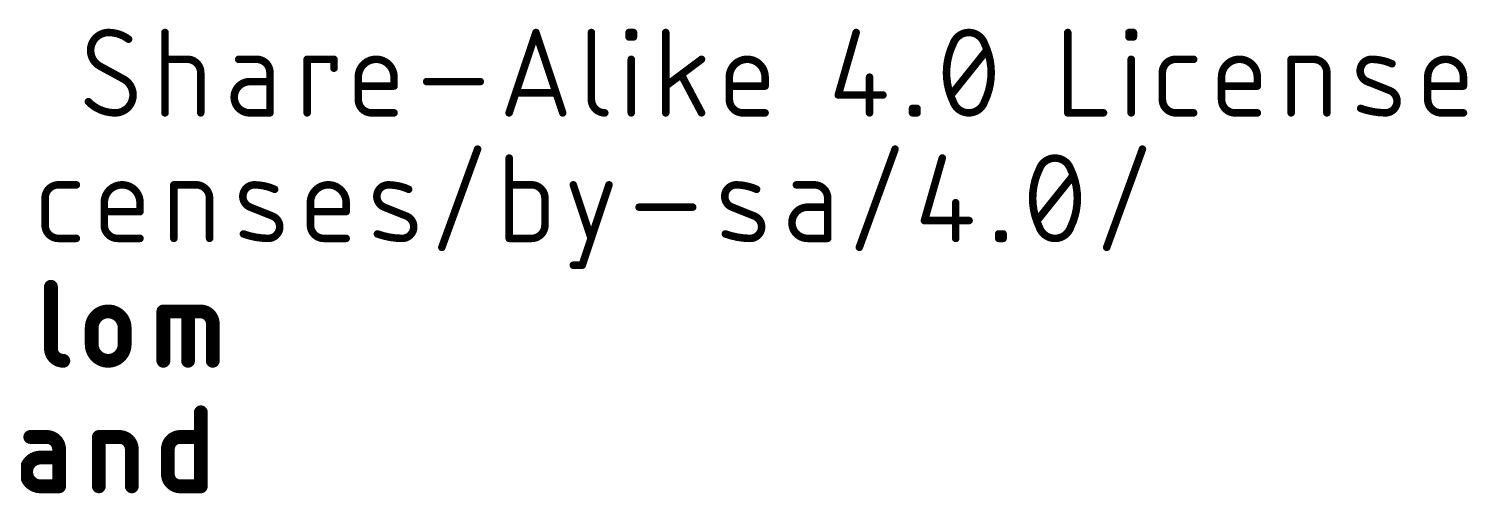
# Model space of a CAD drawing. Extents: x -31.8 to 54.9, y -28.5 to 33.1.
# Drawn here: x 25.78 to 54.87, y -27.94 to -18.54 of the extents above; entities that cross this region are included whole.
import ezdxf

# ---------------------------------------------------------------- set-up
doc = ezdxf.new("R2010")
doc.units = 0
doc.layers.add('51', color=53, linetype='CONTINUOUS')

msp = doc.modelspace()

# ---------------------------------------------------------------- linework, layer by layer
at = {"layer": '51'}
for points, const_width in [([(27.3926, -18.6182, 0.4142), (27.0313, -18.9794)], 0.1524), ([(27.799, -18.7537, 0.1623), (27.3926, -18.6182)], 0.1524), ([(27.3926, -18.5801, 1), (27.3926, -18.6563)], 0.0762), ([(27.3926, -18.6563, 1), (27.3926, -18.5801)], 0.0762), ([(28.5735, -18.6182, 1), (28.4973, -18.6182)], 0.0762), ([(36.0711, -18.6062, 1), (35.9988, -18.6302)], 0.0762), ([(36.0711, -18.6302, 1), (35.9988, -18.6062)], 0.0762), ([(37.1944, -18.6182, 1), (37.1182, -18.6182)], 0.0762), ([(37.9557, -18.6182, 1), (37.8795, -18.6182)], 0.0762), ([(37.9176, -18.5801, 1), (37.9176, -18.6563)], 0.0762), ([(38.046, -18.6182, 1), (37.9698, -18.6182)], 0.0762), ([(38.0079, -18.6563, 1), (38.0079, -18.5801)], 0.0762), ([(38.6986, -18.6182, 1), (38.6224, -18.6182)], 0.0762), ([(42.5463, -18.6287, 1), (42.4731, -18.6077)], 0.0762), ([(44.7884, -18.6182, 0.3205), (44.4723, -18.844)], 0.1524), ([(45.1045, -18.844, 0.3205), (44.7884, -18.6182)], 0.1524), ([(44.7884, -18.5801, 1), (44.7884, -18.6563)], 0.0762), ([(44.7884, -18.6563, 1), (44.7884, -18.5801)], 0.0762), ([(46.8268, -18.6182, 1), (46.7506, -18.6182)], 0.0762), ([(48.0639, -18.6182, 1), (47.9877, -18.6182)], 0.0762), ([(48.0258, -18.5801, 1), (48.0258, -18.6563)], 0.0762), ([(48.1542, -18.6182, 1), (48.078, -18.6182)], 0.0762), ([(48.1161, -18.6563, 1), (48.1161, -18.5801)], 0.0762), ([(27.0313, -18.9794, 0.2656), (27.212, -19.2955)], 0.1524), ([(27.0694, -18.9794, 1), (26.9932, -18.9794)], 0.0762), ([(27.7761, -18.7841, 1), (27.8218, -18.7232)], 0.0762), ([(37.9176, -18.6704, 1), (37.9176, -18.7466)], 0.0762), ([(37.8795, -18.7085, 1), (37.9557, -18.7085)], 0.0762), ([(37.9698, -18.7085, 1), (38.046, -18.7085)], 0.0762), ([(38.0079, -18.7466, 1), (38.0079, -18.6704)], 0.0762), ([(44.4723, -18.844, 0.1139), (44.3368, -19.431)], 0.1524), ([(44.4363, -18.8316, 1), (44.5083, -18.8563)], 0.0762), ([(44.5066, -18.8607, 1), (44.4381, -18.8273)], 0.0762), ([(45.1387, -18.8273, 1), (45.0702, -18.8607)], 0.0762), ([(45.2399, -19.431, 0.1139), (45.1045, -18.844)], 0.1524), ([(45.0684, -18.8563, 1), (45.1405, -18.8316)], 0.0762), ([(45.1794, -19.0032, 1), (45.1199, -18.9556)], 0.0762), ([(48.0258, -18.6704, 1), (48.0258, -18.7466)], 0.0762), ([(47.9877, -18.7085, 1), (48.0639, -18.7085)], 0.0762), ([(48.078, -18.7085, 1), (48.1542, -18.7085)], 0.0762), ([(48.1161, -18.7466, 1), (48.1161, -18.6704)], 0.0762), ([(26.9932, -18.9794, 1), (27.0694, -18.9794)], 0.0762), ([(28.5354, -19.122, 1), (28.5354, -19.1982)], 0.0762), ([(29.2579, -19.431, 0.4142), (28.987, -19.1601)], 0.1524), ([(28.987, -19.122, 1), (28.987, -19.1982)], 0.0762), ([(28.987, -19.1982, 1), (28.987, -19.122)], 0.0762), ([(30.0252, -19.122, 1), (30.0252, -19.1982)], 0.0762), ([(30.6574, -19.431, 0.4142), (30.3864, -19.1601)], 0.1524), ([(30.3864, -19.122, 1), (30.3864, -19.1982)], 0.0762), ([(30.3864, -19.1982, 1), (30.3864, -19.122)], 0.0762), ([(31.4477, -19.1601, 1), (31.3715, -19.1601)], 0.0762), ([(31.4096, -19.122, 1), (31.4096, -19.1982)], 0.0762), ([(31.9896, -19.1601, 1), (31.9134, -19.1601)], 0.0762), ([(31.9515, -19.1982, 1), (31.9515, -19.122)], 0.0762), ([(33.1657, -19.5213, 1), (32.4432, -19.5213)], 0.1524), ([(38.0009, -19.1601, 1), (37.9247, -19.1601)], 0.0762), ([(39.4058, -19.1905, 1), (39.3601, -19.1296)], 0.0762), ([(40.6687, -19.5213, 1), (39.9462, -19.5213)], 0.1524), ([(48.109, -19.1601, 1), (48.0328, -19.1601)], 0.0762), ([(48.9724, -19.1601, 0.4142), (48.7014, -19.431)], 0.1524), ([(48.9724, -19.122, 1), (48.9724, -19.1982)], 0.0762), ([(48.9724, -19.1982, 1), (48.9724, -19.122)], 0.0762), ([(49.3336, -19.1982, 1), (49.3336, -19.122)], 0.0762), ([(50.6206, -19.5213, 1), (49.8981, -19.5213)], 0.1524), ([(51.343, -19.1601, 1), (51.2668, -19.1601)], 0.0762), ([(51.3049, -19.122, 1), (51.3049, -19.1982)], 0.0762), ([(52.0274, -19.431, 0.4142), (51.7564, -19.1601)], 0.1524), ([(51.7564, -19.122, 1), (51.7564, -19.1982)], 0.0762), ([(51.7564, -19.1982, 1), (51.7564, -19.122)], 0.0762), ([(52.9375, -19.1601, 0.8318), (52.8472, -19.6116)], 0.1524), ([(52.938, -19.122, 1), (52.9369, -19.1982)], 0.0762), ([(53.3439, -19.2504, 0.1026), (52.9375, -19.1601)], 0.1524), ([(52.9369, -19.1982, 1), (52.938, -19.122)], 0.0762), ([(53.3282, -19.2851, 1), (53.3595, -19.2156)], 0.0762), ([(54.7889, -19.5213, 1), (54.0664, -19.5213)], 0.1524), ([(27.2302, -19.2621, 1), (27.1937, -19.329)], 0.0762), ([(27.1926, -19.3284, 1), (27.2313, -19.2627)], 0.0762), ([(29.296, -19.431, 1), (29.2198, -19.431)], 0.0762), ([(29.2198, -19.431, 1), (29.296, -19.431)], 0.0762), ([(30.6955, -19.431, 1), (30.6193, -19.431)], 0.0762), ([(30.6193, -19.431, 1), (30.6955, -19.431)], 0.0762), ([(31.9134, -19.3407, 1), (31.9896, -19.3407)], 0.0762), ([(32.4813, -19.5213, 1), (32.4051, -19.5213)], 0.0762), ([(32.4051, -19.5213, 1), (32.4813, -19.5213)], 0.0762), ([(33.2038, -19.5213, 1), (33.1276, -19.5213)], 0.0762), ([(33.1276, -19.5213, 1), (33.2038, -19.5213)], 0.0762), ([(39.0102, -19.4583, 1), (38.9429, -19.494)], 0.0762), ([(39.9843, -19.5213, 1), (39.9081, -19.5213)], 0.0762), ([(39.9081, -19.5213, 1), (39.9843, -19.5213)], 0.0762), ([(40.7068, -19.5213, 1), (40.6306, -19.5213)], 0.0762), ([(40.6306, -19.5213, 1), (40.7068, -19.5213)], 0.0762), ([(42.8187, -19.5213, 1), (42.7425, -19.5213)], 0.0762), ([(44.3368, -19.431, 0.1139), (44.4723, -20.018)], 0.1524), ([(44.3749, -19.431, 1), (44.2987, -19.431)], 0.0762), ([(44.2987, -19.431, 1), (44.3749, -19.431)], 0.0762), ([(45.1045, -20.018, 0.1139), (45.2399, -19.431)], 0.1524), ([(45.278, -19.431, 1), (45.2018, -19.431)], 0.0762), ([(45.2018, -19.431, 1), (45.278, -19.431)], 0.0762), ([(48.7395, -19.431, 1), (48.6633, -19.431)], 0.0762), ([(48.6633, -19.431, 1), (48.7395, -19.431)], 0.0762), ([(49.9362, -19.5213, 1), (49.86, -19.5213)], 0.0762), ([(49.86, -19.5213, 1), (49.9362, -19.5213)], 0.0762), ([(50.6587, -19.5213, 1), (50.5825, -19.5213)], 0.0762), ([(50.5825, -19.5213, 1), (50.6587, -19.5213)], 0.0762), ([(52.0655, -19.431, 1), (51.9893, -19.431)], 0.0762), ([(51.9893, -19.431, 1), (52.0655, -19.431)], 0.0762), ([(54.1045, -19.5213, 1), (54.0283, -19.5213)], 0.0762), ([(54.0283, -19.5213, 1), (54.1045, -19.5213)], 0.0762), ([(54.827, -19.5213, 1), (54.7508, -19.5213)], 0.0762), ([(54.7508, -19.5213, 1), (54.827, -19.5213)], 0.0762), ([(27.728, -19.5336, 1), (27.6893, -19.5993)], 0.0762), ([(27.8893, -19.8826, 0.2656), (27.7087, -19.5665)], 0.1524), ([(27.6904, -19.5999, 1), (27.7269, -19.533)], 0.0762), ([(30.251, -19.6116, 1), (30.251, -20.2438)], 0.1524), ([(30.251, -19.5735, 1), (30.251, -19.6497)], 0.0762), ([(30.251, -19.6497, 1), (30.251, -19.5735)], 0.0762), ([(30.6574, -19.6497, 1), (30.6574, -19.5735)], 0.0762), ([(32.4432, -19.6638, 1), (32.4432, -19.74)], 0.0762), ([(33.1276, -19.7019, 1), (33.2038, -19.7019)], 0.0762), ([(33.1657, -19.74, 1), (33.1657, -19.6638)], 0.0762), ([(33.8257, -19.5735, 1), (33.8257, -19.6497)], 0.0762), ([(34.9094, -19.6497, 1), (34.9094, -19.5735)], 0.0762), ([(35.6285, -19.7993, 1), (35.6285, -19.8755)], 0.0762), ([(36.4413, -19.8755, 1), (36.4413, -19.7993)], 0.0762), ([(38.6376, -19.6715, 1), (38.6833, -19.7324)], 0.0762), ([(39.9462, -19.6638, 1), (39.9462, -19.74)], 0.0762), ([(40.6306, -19.7019, 1), (40.7068, -19.7019)], 0.0762), ([(40.6687, -19.74, 1), (40.6687, -19.6638)], 0.0762), ([(49.8981, -19.6638, 1), (49.8981, -19.74)], 0.0762), ([(50.5825, -19.7019, 1), (50.6587, -19.7019)], 0.0762), ([(50.6206, -19.74, 1), (50.6206, -19.6638)], 0.0762), ([(52.8613, -19.5763, 1), (52.833, -19.647)], 0.0762), ([(52.833, -19.647, 1), (52.8613, -19.5762)], 0.0762), ([(53.2084, -20.2438, 0.8318), (53.2987, -19.7922)], 0.1524), ([(53.3129, -19.7569, 1), (53.2846, -19.8276)], 0.0762), ([(53.2846, -19.8276, 1), (53.3129, -19.7569)], 0.0762), ([(54.0664, -19.6638, 1), (54.0664, -19.74)], 0.0762), ([(54.7508, -19.7019, 1), (54.827, -19.7019)], 0.0762), ([(54.7889, -19.74, 1), (54.7889, -19.6638)], 0.0762), ([(27.0132, -19.9912, 1), (26.9591, -20.0449)], 0.0762), ([(26.9862, -20.018, 0.2), (27.5281, -20.2438)], 0.1524), ([(27.5281, -20.2438, 0.4142), (27.8893, -19.8826)], 0.1524), ([(27.9274, -19.8826, 1), (27.8512, -19.8826)], 0.0762), ([(27.8512, -19.8826, 1), (27.9274, -19.8826)], 0.0762), ([(32.4432, -19.9729, 0.4142), (32.7141, -20.2438)], 0.1524), ([(32.4813, -19.9729, 1), (32.4051, -19.9729)], 0.0762), ([(32.4051, -19.9729, 1), (32.4813, -19.9729)], 0.0762), ([(37.1563, -19.9729, 0.4142), (37.4272, -20.2438)], 0.1524), ([(37.1944, -19.9729, 1), (37.1182, -19.9729)], 0.0762), ([(37.1182, -19.9729, 1), (37.1944, -19.9729)], 0.0762), ([(39.9462, -19.9729, 0.4142), (40.2171, -20.2438)], 0.1524), ([(39.9843, -19.9729, 1), (39.9081, -19.9729)], 0.0762), ([(39.9081, -19.9729, 1), (39.9843, -19.9729)], 0.0762), ([(42.1118, -19.8721, 1), (42.1851, -19.893)], 0.0762), ([(42.1485, -19.8445, 1), (42.1485, -19.9207)], 0.0762), ([(43.0516, -19.9207, 1), (43.0516, -19.8445)], 0.0762), ([(44.3974, -19.8588, 1), (44.4569, -19.9064)], 0.0762), ([(44.4723, -20.018, 0.3205), (44.7884, -20.2438)], 0.1524), ([(44.5083, -20.0057, 1), (44.4363, -20.0304)], 0.0762), ([(44.4381, -20.0347, 1), (44.5066, -20.0013)], 0.0762), ([(44.7884, -20.2438, 0.3205), (45.1045, -20.018)], 0.1524), ([(45.0702, -20.0013, 1), (45.1387, -20.0347)], 0.0762), ([(45.1405, -20.0304, 1), (45.0684, -20.0057)], 0.0762), ([(48.7014, -19.9729, 0.4142), (48.9724, -20.2438)], 0.1524), ([(48.7395, -19.9729, 1), (48.6633, -19.9729)], 0.0762), ([(48.6633, -19.9729, 1), (48.7395, -19.9729)], 0.0762), ([(49.8981, -19.9729, 0.4142), (50.169, -20.2438)], 0.1524), ([(49.9362, -19.9729, 1), (49.86, -19.9729)], 0.0762), ([(49.86, -19.9729, 1), (49.9362, -19.9729)], 0.0762), ([(54.0664, -19.9729, 0.4142), (54.3373, -20.2438)], 0.1524), ([(54.1045, -19.9729, 1), (54.0283, -19.9729)], 0.0762), ([(54.0283, -19.9729, 1), (54.1045, -19.9729)], 0.0762), ([(27.5281, -20.2057, 1), (27.5281, -20.2819)], 0.0762), ([(27.5281, -20.2819, 1), (27.5281, -20.2057)], 0.0762), ([(28.4973, -20.2438, 1), (28.5735, -20.2438)], 0.0762), ([(29.2198, -20.2438, 1), (29.296, -20.2438)], 0.0762), ([(30.251, -20.2057, 1), (30.251, -20.2819)], 0.0762), ([(30.251, -20.2819, 1), (30.251, -20.2057)], 0.0762), ([(30.6193, -20.2438, 1), (30.6955, -20.2438)], 0.0762), ([(30.6574, -20.2819, 1), (30.6574, -20.2057)], 0.0762), ([(31.3715, -20.2438, 1), (31.4477, -20.2438)], 0.0762), ([(32.7141, -20.2057, 1), (32.7141, -20.2819)], 0.0762), ([(32.7141, -20.2819, 1), (32.7141, -20.2057)], 0.0762), ([(33.1657, -20.2819, 1), (33.1657, -20.2057)], 0.0762), ([(35.4569, -20.2318, 1), (35.5292, -20.2558)], 0.0762), ([(36.5406, -20.2558, 1), (36.6129, -20.2318)], 0.0762), ([(37.4272, -20.2819, 1), (37.4272, -20.2057)], 0.0762), ([(37.9247, -20.2438, 1), (38.0009, -20.2438)], 0.0762), ([(38.6224, -20.2438, 1), (38.6986, -20.2438)], 0.0762), ([(39.3493, -20.2616, 1), (39.4166, -20.226)], 0.0762), ([(40.2171, -20.2057, 1), (40.2171, -20.2819)], 0.0762), ([(40.2171, -20.2819, 1), (40.2171, -20.2057)], 0.0762), ([(40.6687, -20.2819, 1), (40.6687, -20.2057)], 0.0762), ([(42.7425, -20.2438, 1), (42.8187, -20.2438)], 0.0762), ([(43.6872, -20.1535, 1), (43.611, -20.1535)], 0.0762), ([(43.6491, -20.1154, 1), (43.6491, -20.1916)], 0.0762), ([(43.6491, -20.2057, 1), (43.6491, -20.2819)], 0.0762), ([(43.611, -20.2438, 1), (43.6872, -20.2438)], 0.0762), ([(43.7775, -20.1535, 1), (43.7013, -20.1535)], 0.0762), ([(43.7013, -20.2438, 1), (43.7775, -20.2438)], 0.0762), ([(43.7394, -20.1916, 1), (43.7394, -20.1154)], 0.0762), ([(43.7394, -20.2819, 1), (43.7394, -20.2057)], 0.0762), ([(44.7884, -20.2057, 1), (44.7884, -20.2819)], 0.0762), ([(44.7884, -20.2819, 1), (44.7884, -20.2057)], 0.0762), ([(46.7887, -20.2057, 1), (46.7887, -20.2819)], 0.0762), ([(46.7506, -20.2438, 1), (46.8268, -20.2438)], 0.0762), ([(47.5112, -20.2819, 1), (47.5112, -20.2057)], 0.0762), ([(48.0328, -20.2438, 1), (48.109, -20.2438)], 0.0762), ([(48.9724, -20.2057, 1), (48.9724, -20.2819)], 0.0762), ([(48.9724, -20.2819, 1), (48.9724, -20.2057)], 0.0762), ([(49.3336, -20.2819, 1), (49.3336, -20.2057)], 0.0762), ([(50.169, -20.2057, 1), (50.169, -20.2819)], 0.0762), ([(50.169, -20.2819, 1), (50.169, -20.2057)], 0.0762), ([(50.6206, -20.2819, 1), (50.6206, -20.2057)], 0.0762), ([(51.2668, -20.2438, 1), (51.343, -20.2438)], 0.0762), ([(51.9893, -20.2438, 1), (52.0655, -20.2438)], 0.0762), ([(52.7246, -20.1176, 1), (52.6988, -20.1893)], 0.0762), ([(52.7117, -20.1535, 0.083), (53.2084, -20.2438)], 0.1524), ([(53.2089, -20.2057, 1), (53.2079, -20.2819)], 0.0762), ([(53.2079, -20.2819, 1), (53.2089, -20.2057)], 0.0762), ([(54.3373, -20.2057, 1), (54.3373, -20.2819)], 0.0762), ([(54.3373, -20.2819, 1), (54.3373, -20.2057)], 0.0762), ([(54.7889, -20.2819, 1), (54.7889, -20.2057)], 0.0762), ([(34.8913, -20.9906, 1), (34.8197, -20.9646)], 0.0762), ([(43.3322, -20.9906, 1), (43.2606, -20.9646)], 0.0762), ([(48.3342, -20.9906, 1), (48.2625, -20.9646)], 0.0762), ([(35.5332, -21.1582, 1), (35.457, -21.1582)], 0.0762), ([(44.2883, -21.1687, 1), (44.215, -21.1477)], 0.0762), ([(46.5303, -21.1582, 0.3205), (46.2142, -21.384)], 0.1524), ([(46.8464, -21.384, 0.3205), (46.5303, -21.1582)], 0.1524), ([(46.5303, -21.1201, 1), (46.5303, -21.1963)], 0.0762), ([(46.5303, -21.1963, 1), (46.5303, -21.1201)], 0.0762), ([(46.2142, -21.384, 0.1139), (46.0787, -21.971)], 0.1524), ([(46.1782, -21.3716, 1), (46.2503, -21.3963)], 0.0762), ([(46.2485, -21.4007, 1), (46.18, -21.3673)], 0.0762), ([(46.8806, -21.3673, 1), (46.8121, -21.4007)], 0.0762), ([(46.9819, -21.971, 0.1139), (46.8464, -21.384)], 0.1524), ([(46.8103, -21.3963, 1), (46.8824, -21.3716)], 0.0762), ([(46.9213, -21.5432, 1), (46.8618, -21.4956)], 0.0762), ([(26.3817, -21.7001, 0.4142), (26.1108, -21.971)], 0.1524), ([(26.3817, -21.662, 1), (26.3817, -21.7382)], 0.0762), ([(26.3817, -21.7382, 1), (26.3817, -21.662)], 0.0762), ([(26.7429, -21.7382, 1), (26.7429, -21.662)], 0.0762), ([(28.0299, -22.0613, 1), (27.3074, -22.0613)], 0.1524), ([(28.7523, -21.7001, 1), (28.6761, -21.7001)], 0.0762), ([(28.7142, -21.662, 1), (28.7142, -21.7382)], 0.0762), ([(29.4367, -21.971, 0.4142), (29.1658, -21.7001)], 0.1524), ([(29.1658, -21.662, 1), (29.1658, -21.7382)], 0.0762), ([(29.1658, -21.7382, 1), (29.1658, -21.662)], 0.0762), ([(30.3468, -21.7001, 0.8318), (30.2565, -22.1516)], 0.1524), ([(30.3473, -21.662, 1), (30.3462, -21.7382)], 0.0762), ([(30.7532, -21.7904, 0.1026), (30.3468, -21.7001)], 0.1524), ([(30.3462, -21.7382, 1), (30.3473, -21.662)], 0.0762), ([(30.7376, -21.8251, 1), (30.7688, -21.7556)], 0.0762), ([(32.1982, -22.0613, 1), (31.4757, -22.0613)], 0.1524), ([(33.0562, -21.7001, 0.8318), (32.9659, -22.1516)], 0.1524), ([(33.4626, -21.7904, 0.1026), (33.0562, -21.7001)], 0.1524), ([(33.0568, -21.662, 1), (33.0557, -21.7382)], 0.0762), ([(33.0557, -21.7382, 1), (33.0568, -21.662)], 0.0762), ([(33.447, -21.8251, 1), (33.4782, -21.7556)], 0.0762), ([(35.4951, -21.662, 1), (35.4951, -21.7382)], 0.0762), ([(36.2176, -21.971, 0.4142), (35.9466, -21.7001)], 0.1524), ([(35.9466, -21.662, 1), (35.9466, -21.7382)], 0.0762), ([(35.9466, -21.7382, 1), (35.9466, -21.662)], 0.0762), ([(36.8265, -21.688, 1), (36.7542, -21.7121)], 0.0762), ([(37.549, -21.7121, 1), (37.4767, -21.688)], 0.0762), ([(40.0902, -21.7001, 0.8318), (39.9999, -22.1516)], 0.1524), ([(40.4966, -21.7904, 0.1026), (40.0902, -21.7001)], 0.1524), ([(40.0908, -21.662, 1), (40.0897, -21.7382)], 0.0762), ([(40.0897, -21.7382, 1), (40.0908, -21.662)], 0.0762), ([(40.481, -21.8251, 1), (40.5123, -21.7556)], 0.0762), ([(41.3022, -21.662, 1), (41.3022, -21.7382)], 0.0762), ([(41.9343, -21.971, 0.4142), (41.6634, -21.7001)], 0.1524), ([(41.6634, -21.662, 1), (41.6634, -21.7382)], 0.0762), ([(41.6634, -21.7382, 1), (41.6634, -21.662)], 0.0762), ([(26.1489, -21.971, 1), (26.0727, -21.971)], 0.0762), ([(26.0727, -21.971, 1), (26.1489, -21.971)], 0.0762), ([(27.3455, -22.0613, 1), (27.2693, -22.0613)], 0.0762), ([(27.2693, -22.0613, 1), (27.3455, -22.0613)], 0.0762), ([(28.068, -22.0613, 1), (27.9918, -22.0613)], 0.0762), ([(27.9918, -22.0613, 1), (28.068, -22.0613)], 0.0762), ([(29.4748, -21.971, 1), (29.3986, -21.971)], 0.0762), ([(29.3986, -21.971, 1), (29.4748, -21.971)], 0.0762), ([(30.2706, -22.1163, 1), (30.2423, -22.187)], 0.0762), ([(30.2423, -22.187, 1), (30.2706, -22.1162)], 0.0762), ([(31.5138, -22.0613, 1), (31.4376, -22.0613)], 0.0762), ([(31.4376, -22.0613, 1), (31.5138, -22.0613)], 0.0762), ([(32.2363, -22.0613, 1), (32.1601, -22.0613)], 0.0762), ([(32.1601, -22.0613, 1), (32.2363, -22.0613)], 0.0762), ([(32.98, -22.1163, 1), (32.9517, -22.187)], 0.0762), ([(32.9517, -22.187, 1), (32.98, -22.1162)], 0.0762), ([(36.2557, -21.971, 1), (36.1795, -21.971)], 0.0762), ([(36.1795, -21.971, 1), (36.2557, -21.971)], 0.0762), ([(38.1207, -22.1135, 1), (38.1207, -22.1897)], 0.0762), ([(39.2045, -22.1897, 1), (39.2045, -22.1135)], 0.0762), ([(40.0141, -22.1163, 1), (39.9858, -22.187)], 0.0762), ([(39.9858, -22.187, 1), (40.0141, -22.1162)], 0.0762), ([(41.5279, -22.1516, 1), (41.5279, -22.7838)], 0.1524), ([(41.5279, -22.1135, 1), (41.5279, -22.1897)], 0.0762), ([(41.5279, -22.1897, 1), (41.5279, -22.1135)], 0.0762), ([(41.9724, -21.971, 1), (41.8962, -21.971)], 0.0762), ([(41.8962, -21.971, 1), (41.9724, -21.971)], 0.0762), ([(41.9343, -22.1897, 1), (41.9343, -22.1135)], 0.0762), ([(44.5607, -22.0613, 1), (44.4845, -22.0613)], 0.0762), ([(46.0787, -21.971, 0.1139), (46.2142, -22.558)], 0.1524), ([(46.1168, -21.971, 1), (46.0406, -21.971)], 0.0762), ([(46.0406, -21.971, 1), (46.1168, -21.971)], 0.0762), ([(46.8464, -22.558, 0.1139), (46.9819, -21.971)], 0.1524), ([(47.02, -21.971, 1), (46.9438, -21.971)], 0.0762), ([(46.9438, -21.971, 1), (47.02, -21.971)], 0.0762), ([(27.3074, -22.2038, 1), (27.3074, -22.28)], 0.0762), ([(27.9918, -22.2419, 1), (28.068, -22.2419)], 0.0762), ([(28.0299, -22.28, 1), (28.0299, -22.2038)], 0.0762), ([(30.6177, -22.7838, 0.8318), (30.708, -22.3322)], 0.1524), ([(30.7222, -22.2969, 1), (30.6939, -22.3676)], 0.0762), ([(30.6939, -22.3676, 1), (30.7222, -22.2969)], 0.0762), ([(31.4757, -22.2038, 1), (31.4757, -22.28)], 0.0762), ([(32.1601, -22.2419, 1), (32.2363, -22.2419)], 0.0762), ([(32.1982, -22.28, 1), (32.1982, -22.2038)], 0.0762), ([(33.3271, -22.7838, 0.8318), (33.4175, -22.3322)], 0.1524), ([(33.4316, -22.2969, 1), (33.4033, -22.3676)], 0.0762), ([(33.4033, -22.3676, 1), (33.4316, -22.2969)], 0.0762), ([(40.3612, -22.7838, 0.8318), (40.4515, -22.3322)], 0.1524), ([(40.4656, -22.2969, 1), (40.4373, -22.3676)], 0.0762), ([(40.4373, -22.3676, 1), (40.4656, -22.2969)], 0.0762), ([(43.8537, -22.4121, 1), (43.927, -22.433)], 0.0762), ([(43.8904, -22.3845, 1), (43.8904, -22.4607)], 0.0762), ([(44.7935, -22.4607, 1), (44.7935, -22.3845)], 0.0762), ([(46.1393, -22.3988, 1), (46.1988, -22.4464)], 0.0762), ([(26.1108, -22.5129, 0.4142), (26.3817, -22.7838)], 0.1524), ([(26.1489, -22.5129, 1), (26.0727, -22.5129)], 0.0762), ([(26.0727, -22.5129, 1), (26.1489, -22.5129)], 0.0762), ([(27.3074, -22.5129, 0.4142), (27.5783, -22.7838)], 0.1524), ([(27.3455, -22.5129, 1), (27.2693, -22.5129)], 0.0762), ([(27.2693, -22.5129, 1), (27.3455, -22.5129)], 0.0762), ([(30.1339, -22.6576, 1), (30.1081, -22.7293)], 0.0762), ([(30.121, -22.6935, 0.083), (30.6177, -22.7838)], 0.1524), ([(31.4757, -22.5129, 0.4142), (31.7467, -22.7838)], 0.1524), ([(31.5138, -22.5129, 1), (31.4376, -22.5129)], 0.0762), ([(31.4376, -22.5129, 1), (31.5138, -22.5129)], 0.0762), ([(32.8433, -22.6576, 1), (32.8175, -22.7293)], 0.0762), ([(32.8304, -22.6935, 0.083), (33.3271, -22.7838)], 0.1524), ([(35.9466, -22.7838, 0.4142), (36.2176, -22.5129)], 0.1524), ([(36.2556, -22.5129, 1), (36.1795, -22.5129)], 0.0762), ([(36.1795, -22.5129, 1), (36.2557, -22.5129)], 0.0762), ([(39.8774, -22.6576, 1), (39.8516, -22.7293)], 0.0762), ([(39.8645, -22.6935, 0.083), (40.3612, -22.7838)], 0.1524), ([(45.4291, -22.6935, 1), (45.3529, -22.6935)], 0.0762), ([(45.391, -22.6554, 1), (45.391, -22.7316)], 0.0762), ([(45.5194, -22.6935, 1), (45.4432, -22.6935)], 0.0762), ([(45.4813, -22.7316, 1), (45.4813, -22.6554)], 0.0762), ([(46.2142, -22.558, 0.3205), (46.5303, -22.7838)], 0.1524), ([(46.2503, -22.5457, 1), (46.1782, -22.5704)], 0.0762), ([(46.18, -22.5747, 1), (46.2485, -22.5413)], 0.0762), ([(46.5303, -22.7838, 0.3205), (46.8464, -22.558)], 0.1524), ([(46.8121, -22.5413, 1), (46.8806, -22.5747)], 0.0762), ([(46.8824, -22.5704, 1), (46.8104, -22.5457)], 0.0762), ([(26.3817, -22.7457, 1), (26.3817, -22.8219)], 0.0762), ([(26.3817, -22.8219, 1), (26.3817, -22.7457)], 0.0762), ([(26.7429, -22.8219, 1), (26.7429, -22.7457)], 0.0762), ([(27.5783, -22.7457, 1), (27.5783, -22.8219)], 0.0762), ([(27.5783, -22.8219, 1), (27.5783, -22.7457)], 0.0762), ([(28.0299, -22.8219, 1), (28.0299, -22.7457)], 0.0762), ([(28.6761, -22.7838, 1), (28.7523, -22.7838)], 0.0762), ([(29.3986, -22.7838, 1), (29.4748, -22.7838)], 0.0762), ([(30.6183, -22.7457, 1), (30.6172, -22.8219)], 0.0762), ([(30.6172, -22.8219, 1), (30.6183, -22.7457)], 0.0762), ([(31.7467, -22.7457, 1), (31.7467, -22.8219)], 0.0762), ([(31.7467, -22.8219, 1), (31.7467, -22.7457)], 0.0762), ([(32.1982, -22.8219, 1), (32.1982, -22.7457)], 0.0762), ([(33.3277, -22.7457, 1), (33.3266, -22.8219)], 0.0762), ([(33.3266, -22.8219, 1), (33.3277, -22.7457)], 0.0762), ([(34.0972, -22.9514, 1), (34.1688, -22.9774)], 0.0762), ([(35.4951, -22.7457, 1), (35.4951, -22.8219)], 0.0762), ([(35.457, -22.7838, 1), (35.5332, -22.7838)], 0.0762), ([(35.9466, -22.7457, 1), (35.9466, -22.8219)], 0.0762), ([(35.9466, -22.8219, 1), (35.9466, -22.7457)], 0.0762), ([(37.1154, -22.7958, 1), (37.1877, -22.7718)], 0.0762), ([(40.3617, -22.7457, 1), (40.3606, -22.8219)], 0.0762), ([(40.3606, -22.8219, 1), (40.3617, -22.7457)], 0.0762), ([(41.5279, -22.7457, 1), (41.5279, -22.8219)], 0.0762), ([(41.5279, -22.8219, 1), (41.5279, -22.7457)], 0.0762), ([(41.8962, -22.7838, 1), (41.9724, -22.7838)], 0.0762), ([(41.9343, -22.8219, 1), (41.9343, -22.7457)], 0.0762), ([(42.5381, -22.9514, 1), (42.6097, -22.9774)], 0.0762), ([(44.4845, -22.7838, 1), (44.5607, -22.7838)], 0.0762), ([(45.391, -22.7457, 1), (45.391, -22.8219)], 0.0762), ([(45.3529, -22.7838, 1), (45.4291, -22.7838)], 0.0762), ([(45.4432, -22.7838, 1), (45.5194, -22.7838)], 0.0762), ([(45.4813, -22.8219, 1), (45.4813, -22.7457)], 0.0762), ([(46.5303, -22.7457, 1), (46.5303, -22.8219)], 0.0762), ([(46.5303, -22.8219, 1), (46.5303, -22.7457)], 0.0762), ([(47.5401, -22.9514, 1), (47.6117, -22.9774)], 0.0762), ([(36.7903, -23.2876, 1), (36.7903, -23.3638)], 0.0762), ([(36.971, -23.3638, 1), (36.971, -23.2876)], 0.0762), ([(36.9348, -23.3136, 1), (37.0071, -23.3377)], 0.0762), ([(26.2991, -23.7617, 1), (26.1594, -23.7617)], 0.1397), ([(27.7196, -24.5943, 1), (27.0536, -24.5943)], 0.2794), ([(28.5023, -24.1914, 1), (28.5023, -24.3311)], 0.1397), ([(28.5722, -24.2612, 1), (28.4325, -24.2612)], 0.1397), ([(29.0717, -24.2612, 1), (28.932, -24.2612)], 0.1397), ([(29.5014, -24.511, 0.4142), (29.2516, -24.2612)], 0.2794), ([(29.2516, -24.1914, 1), (29.2516, -24.3311)], 0.1397), ([(29.2516, -24.3311, 1), (29.2516, -24.1914)], 0.1397), ([(29.5712, -24.511, 1), (29.4315, -24.511)], 0.1397), ([(27.1235, -24.5943, 1), (26.9838, -24.5943)], 0.1397), ([(26.9838, -24.5943, 1), (27.1235, -24.5943)], 0.1397), ([(27.7895, -24.5943, 1), (27.6498, -24.5943)], 0.1397), ([(27.6498, -24.5943, 1), (27.7895, -24.5943)], 0.1397), ([(29.4315, -24.511, 1), (29.5712, -24.511)], 0.1397), ([(26.2292, -25.0105, 0.4142), (26.479, -25.2603)], 0.2794), ([(26.2991, -25.0105, 1), (26.1594, -25.0105)], 0.1397), ([(26.1594, -25.0105, 1), (26.2991, -25.0105)], 0.1397), ([(27.0536, -24.9273, 1), (27.7196, -24.9273)], 0.2794), ([(27.1235, -24.9273, 1), (26.9838, -24.9273)], 0.1397), ([(26.9838, -24.9273, 1), (27.1235, -24.9273)], 0.1397), ([(27.7895, -24.9273, 1), (27.6498, -24.9273)], 0.1397), ([(27.6498, -24.9273, 1), (27.7895, -24.9273)], 0.1397), ([(26.479, -25.3301, 1), (26.479, -25.1904)], 0.1397), ([(28.4325, -25.2603, 1), (28.5722, -25.2603)], 0.1397), ([(28.932, -25.2603, 1), (29.0717, -25.2603)], 0.1397), ([(29.4315, -25.2603, 1), (29.5712, -25.2603)], 0.1397), ([(29.3297, -26.3017, 1), (29.19, -26.3017)], 0.1397), ([(25.8113, -26.7314, 1), (25.8113, -26.8711)], 0.1397), ([(26.3941, -27.051, 0.4142), (26.1443, -26.8012)], 0.2794), ([(26.1443, -26.7314, 1), (26.1443, -26.8711)], 0.1397), ([(26.1443, -26.8711, 1), (26.1443, -26.7314)], 0.1397), ([(27.198, -26.7314, 1), (27.198, -26.8711)], 0.1397), ([(27.2679, -26.8012, 1), (27.1282, -26.8012)], 0.1397), ([(27.8641, -27.051, 0.4142), (27.6143, -26.8012)], 0.2794), ([(27.6143, -26.7314, 1), (27.6143, -26.8711)], 0.1397), ([(27.6143, -26.8711, 1), (27.6143, -26.7314)], 0.1397), ([(28.8435, -26.8012, 0.4142), (28.5938, -27.051)], 0.2794), ([(28.8435, -26.7314, 1), (28.8435, -26.8711)], 0.1397), ([(28.8435, -26.8711, 1), (28.8435, -26.7314)], 0.1397), ([(29.2598, -26.8711, 1), (29.2598, -26.7314)], 0.1397), ([(26.4639, -27.051, 1), (26.3242, -27.051)], 0.1397), ([(26.3242, -27.051, 1), (26.4639, -27.051)], 0.1397), ([(27.9339, -27.051, 1), (27.7942, -27.051)], 0.1397), ([(27.7942, -27.051, 1), (27.9339, -27.051)], 0.1397), ([(28.6636, -27.051, 1), (28.5239, -27.051)], 0.1397), ([(28.5239, -27.051, 1), (28.6636, -27.051)], 0.1397), ([(26.0194, -27.2175, 1), (26.0194, -27.8003)], 0.2794), ([(26.0194, -27.1477, 1), (26.0194, -27.2874)], 0.1397), ([(26.0194, -27.2874, 1), (26.0194, -27.1477)], 0.1397), ([(26.3941, -27.2874, 1), (26.3941, -27.1477)], 0.1397), ([(28.5938, -27.5505, 0.4142), (28.8435, -27.8003)], 0.2794), ([(28.6636, -27.5505, 1), (28.5239, -27.5505)], 0.1397), ([(28.5239, -27.5505, 1), (28.6636, -27.5505)], 0.1397), ([(26.0194, -27.7305, 1), (26.0194, -27.8701)], 0.1397), ([(26.0194, -27.8701, 1), (26.0194, -27.7305)], 0.1397), ([(26.3242, -27.8003, 1), (26.4639, -27.8003)], 0.1397), ([(26.3941, -27.8701, 1), (26.3941, -27.7305)], 0.1397), ([(27.1282, -27.8003, 1), (27.2679, -27.8003)], 0.1397), ([(27.7942, -27.8003, 1), (27.9339, -27.8003)], 0.1397), ([(28.8435, -27.7305, 1), (28.8435, -27.8701)], 0.1397), ([(28.8435, -27.8701, 1), (28.8435, -27.7305)], 0.1397), ([(29.19, -27.8003, 1), (29.3297, -27.8003)], 0.1397), ([(29.2598, -27.8701, 1), (29.2598, -27.7305)], 0.1397)]:
    msp.add_lwpolyline(points, format="xyb", dxfattribs=dict(at, const_width=const_width))
for points, const_width in [([(28.5354, -20.2438), (28.5354, -18.6182)], 0.1524), ([(35.493, -20.2438), (36.0349, -18.6182)], 0.1524), ([(36.0349, -18.6182), (36.5768, -20.2438)], 0.1524), ([(37.1563, -18.6182), (37.1563, -19.9729)], 0.1524), ([(37.9176, -18.7085), (37.9176, -18.6182)], 0.1524), ([(37.9176, -18.6182), (38.0079, -18.6182)], 0.1524), ([(38.0079, -18.6182), (38.0079, -18.7085)], 0.1524), ([(38.6605, -20.2438), (38.6605, -18.6182)], 0.1524), ([(42.5097, -18.6182), (42.1485, -19.8826)], 0.1524), ([(46.7887, -18.6182), (46.7887, -20.2438)], 0.1524), ([(48.0258, -18.7085), (48.0258, -18.6182)], 0.1524), ([(48.0258, -18.6182), (48.1161, -18.6182)], 0.1524), ([(48.1161, -18.6182), (48.1161, -18.7085)], 0.1524), ([(38.0079, -18.7085), (37.9176, -18.7085)], 0.1524), ([(44.4271, -19.8826), (45.1496, -18.9794)], 0.1524), ([(48.1161, -18.7085), (48.0258, -18.7085)], 0.1524), ([(28.5354, -19.1601), (28.987, -19.1601)], 0.1524), ([(30.3864, -19.1601), (30.0252, -19.1601)], 0.1524), ([(31.4096, -20.2438), (31.4096, -19.1601)], 0.1524), ([(31.4096, -19.1601), (31.9515, -19.1601)], 0.1524), ([(31.9515, -19.1601), (31.9515, -19.3407)], 0.1524), ([(37.9628, -20.2438), (37.9628, -19.1601)], 0.1524), ([(39.383, -19.1601), (38.6605, -19.7019)], 0.1524), ([(48.0709, -20.2438), (48.0709, -19.1601)], 0.1524), ([(48.9724, -19.1601), (49.3336, -19.1601)], 0.1524), ([(51.3049, -20.2438), (51.3049, -19.1601)], 0.1524), ([(51.3049, -19.1601), (51.7564, -19.1601)], 0.1524), ([(27.7087, -19.5665), (27.212, -19.2955)], 0.1524), ([(29.2579, -19.431), (29.2579, -20.2438)], 0.1524), ([(30.6574, -20.2438), (30.6574, -19.431)], 0.1524), ([(32.4432, -19.9729), (32.4432, -19.5213)], 0.1524), ([(33.1657, -19.5213), (33.1657, -19.7019)], 0.1524), ([(39.383, -20.2438), (38.9766, -19.4762)], 0.1524), ([(39.9462, -19.9729), (39.9462, -19.5213)], 0.1524), ([(40.6687, -19.5213), (40.6687, -19.7019)], 0.1524), ([(42.7806, -19.5213), (42.7806, -20.2438)], 0.1524), ([(48.7014, -19.9729), (48.7014, -19.431)], 0.1524), ([(49.8981, -19.9729), (49.8981, -19.5213)], 0.1524), ([(50.6206, -19.5213), (50.6206, -19.7019)], 0.1524), ([(52.0274, -19.431), (52.0274, -20.2438)], 0.1524), ([(54.0664, -19.9729), (54.0664, -19.5213)], 0.1524), ([(54.7889, -19.5213), (54.7889, -19.7019)], 0.1524), ([(30.6574, -19.6116), (30.251, -19.6116)], 0.1524), ([(33.1657, -19.7019), (32.4432, -19.7019)], 0.1524), ([(33.8257, -19.6116), (34.9094, -19.6116)], 0.1524), ([(36.4413, -19.8374), (35.6285, -19.8374)], 0.1524), ([(40.6687, -19.7019), (39.9462, -19.7019)], 0.1524), ([(50.6206, -19.7019), (49.8981, -19.7019)], 0.1524), ([(53.2987, -19.7922), (52.8472, -19.6116)], 0.1524), ([(54.7889, -19.7019), (54.0664, -19.7019)], 0.1524), ([(42.1485, -19.8826), (43.0516, -19.8826)], 0.1524), ([(30.251, -20.2438), (30.6574, -20.2438)], 0.1524), ([(33.1657, -20.2438), (32.7141, -20.2438)], 0.1524), ([(40.6687, -20.2438), (40.2171, -20.2438)], 0.1524), ([(43.6491, -20.2438), (43.6491, -20.1535)], 0.1524), ([(43.6491, -20.1535), (43.7394, -20.1535)], 0.1524), ([(43.7394, -20.2438), (43.6491, -20.2438)], 0.1524), ([(43.7394, -20.1535), (43.7394, -20.2438)], 0.1524), ([(46.7887, -20.2438), (47.5112, -20.2438)], 0.1524), ([(49.3336, -20.2438), (48.9724, -20.2438)], 0.1524), ([(50.6206, -20.2438), (50.169, -20.2438)], 0.1524), ([(54.7889, -20.2438), (54.3373, -20.2438)], 0.1524), ([(34.133, -22.9644), (34.8555, -20.9776)], 0.1524), ([(42.5739, -22.9644), (43.2964, -20.9776)], 0.1524), ([(47.5759, -22.9644), (48.2984, -20.9776)], 0.1524), ([(35.4951, -21.1582), (35.4951, -22.7838)], 0.1524), ([(44.2516, -21.1582), (43.8904, -22.4226)], 0.1524), ([(46.1691, -22.4226), (46.8915, -21.5194)], 0.1524), ([(26.3817, -21.7001), (26.7429, -21.7001)], 0.1524), ([(28.7142, -22.7838), (28.7142, -21.7001)], 0.1524), ([(28.7142, -21.7001), (29.1658, -21.7001)], 0.1524), ([(35.9466, -21.7001), (35.4951, -21.7001)], 0.1524), ([(36.7903, -21.7001), (37.1516, -22.7838)], 0.1524), ([(36.971, -23.3257), (37.5128, -21.7001)], 0.1524), ([(41.6634, -21.7001), (41.3022, -21.7001)], 0.1524), ([(26.1108, -22.5129), (26.1108, -21.971)], 0.1524), ([(27.3074, -22.5129), (27.3074, -22.0613)], 0.1524), ([(28.0299, -22.0613), (28.0299, -22.2419)], 0.1524), ([(29.4367, -21.971), (29.4367, -22.7838)], 0.1524), ([(30.708, -22.3322), (30.2565, -22.1516)], 0.1524), ([(31.4757, -22.5129), (31.4757, -22.0613)], 0.1524), ([(32.1982, -22.0613), (32.1982, -22.2419)], 0.1524), ([(33.4175, -22.3322), (32.9659, -22.1516)], 0.1524), ([(36.2176, -22.5129), (36.2176, -21.971)], 0.1524), ([(38.1207, -22.1516), (39.2045, -22.1516)], 0.1524), ([(40.4515, -22.3322), (39.9999, -22.1516)], 0.1524), ([(41.9343, -22.1516), (41.5279, -22.1516)], 0.1524), ([(41.9343, -22.7838), (41.9343, -21.971)], 0.1524), ([(44.5226, -22.0613), (44.5226, -22.7838)], 0.1524), ([(28.0299, -22.2419), (27.3074, -22.2419)], 0.1524), ([(32.1982, -22.2419), (31.4757, -22.2419)], 0.1524), ([(43.8904, -22.4226), (44.7935, -22.4226)], 0.1524), ([(45.391, -22.7838), (45.391, -22.6935)], 0.1524), ([(45.391, -22.6935), (45.4813, -22.6935)], 0.1524), ([(45.4813, -22.6935), (45.4813, -22.7838)], 0.1524), ([(26.7429, -22.7838), (26.3817, -22.7838)], 0.1524), ([(28.0299, -22.7838), (27.5783, -22.7838)], 0.1524), ([(32.1982, -22.7838), (31.7467, -22.7838)], 0.1524), ([(35.4951, -22.7838), (35.9466, -22.7838)], 0.1524), ([(41.5279, -22.7838), (41.9343, -22.7838)], 0.1524), ([(45.4813, -22.7838), (45.391, -22.7838)], 0.1524), ([(36.7903, -23.3257), (36.971, -23.3257)], 0.1524), ([(26.2292, -23.7617), (26.2292, -25.0105)], 0.2794), ([(28.5023, -25.2603), (28.5023, -24.2612)], 0.2794), ([(28.5023, -24.2612), (29.2516, -24.2612)], 0.2794), ([(29.0019, -25.2603), (29.0019, -24.2612)], 0.2794), ([(29.5014, -24.511), (29.5014, -25.2603)], 0.2794), ([(27.0536, -24.9273), (27.0536, -24.5943)], 0.2794), ([(27.7196, -24.5943), (27.7196, -24.9273)], 0.2794), ([(29.2598, -26.3017), (29.2598, -27.8003)], 0.2794), ([(26.1443, -26.8012), (25.8113, -26.8012)], 0.2794), ([(27.198, -27.8003), (27.198, -26.8012)], 0.2794), ([(27.198, -26.8012), (27.6143, -26.8012)], 0.2794), ([(28.8435, -26.8012), (29.2598, -26.8012)], 0.2794), ([(26.3941, -27.8003), (26.3941, -27.051)], 0.2794), ([(27.8641, -27.051), (27.8641, -27.8003)], 0.2794), ([(28.5938, -27.5505), (28.5938, -27.051)], 0.2794), ([(26.3941, -27.2175), (26.0194, -27.2175)], 0.2794), ([(26.0194, -27.8003), (26.3941, -27.8003)], 0.2794), ([(29.2598, -27.8003), (28.8435, -27.8003)], 0.2794)]:
    msp.add_lwpolyline(points, dxfattribs=dict(at, const_width=const_width))

doc.saveas('drawing.dxf')
